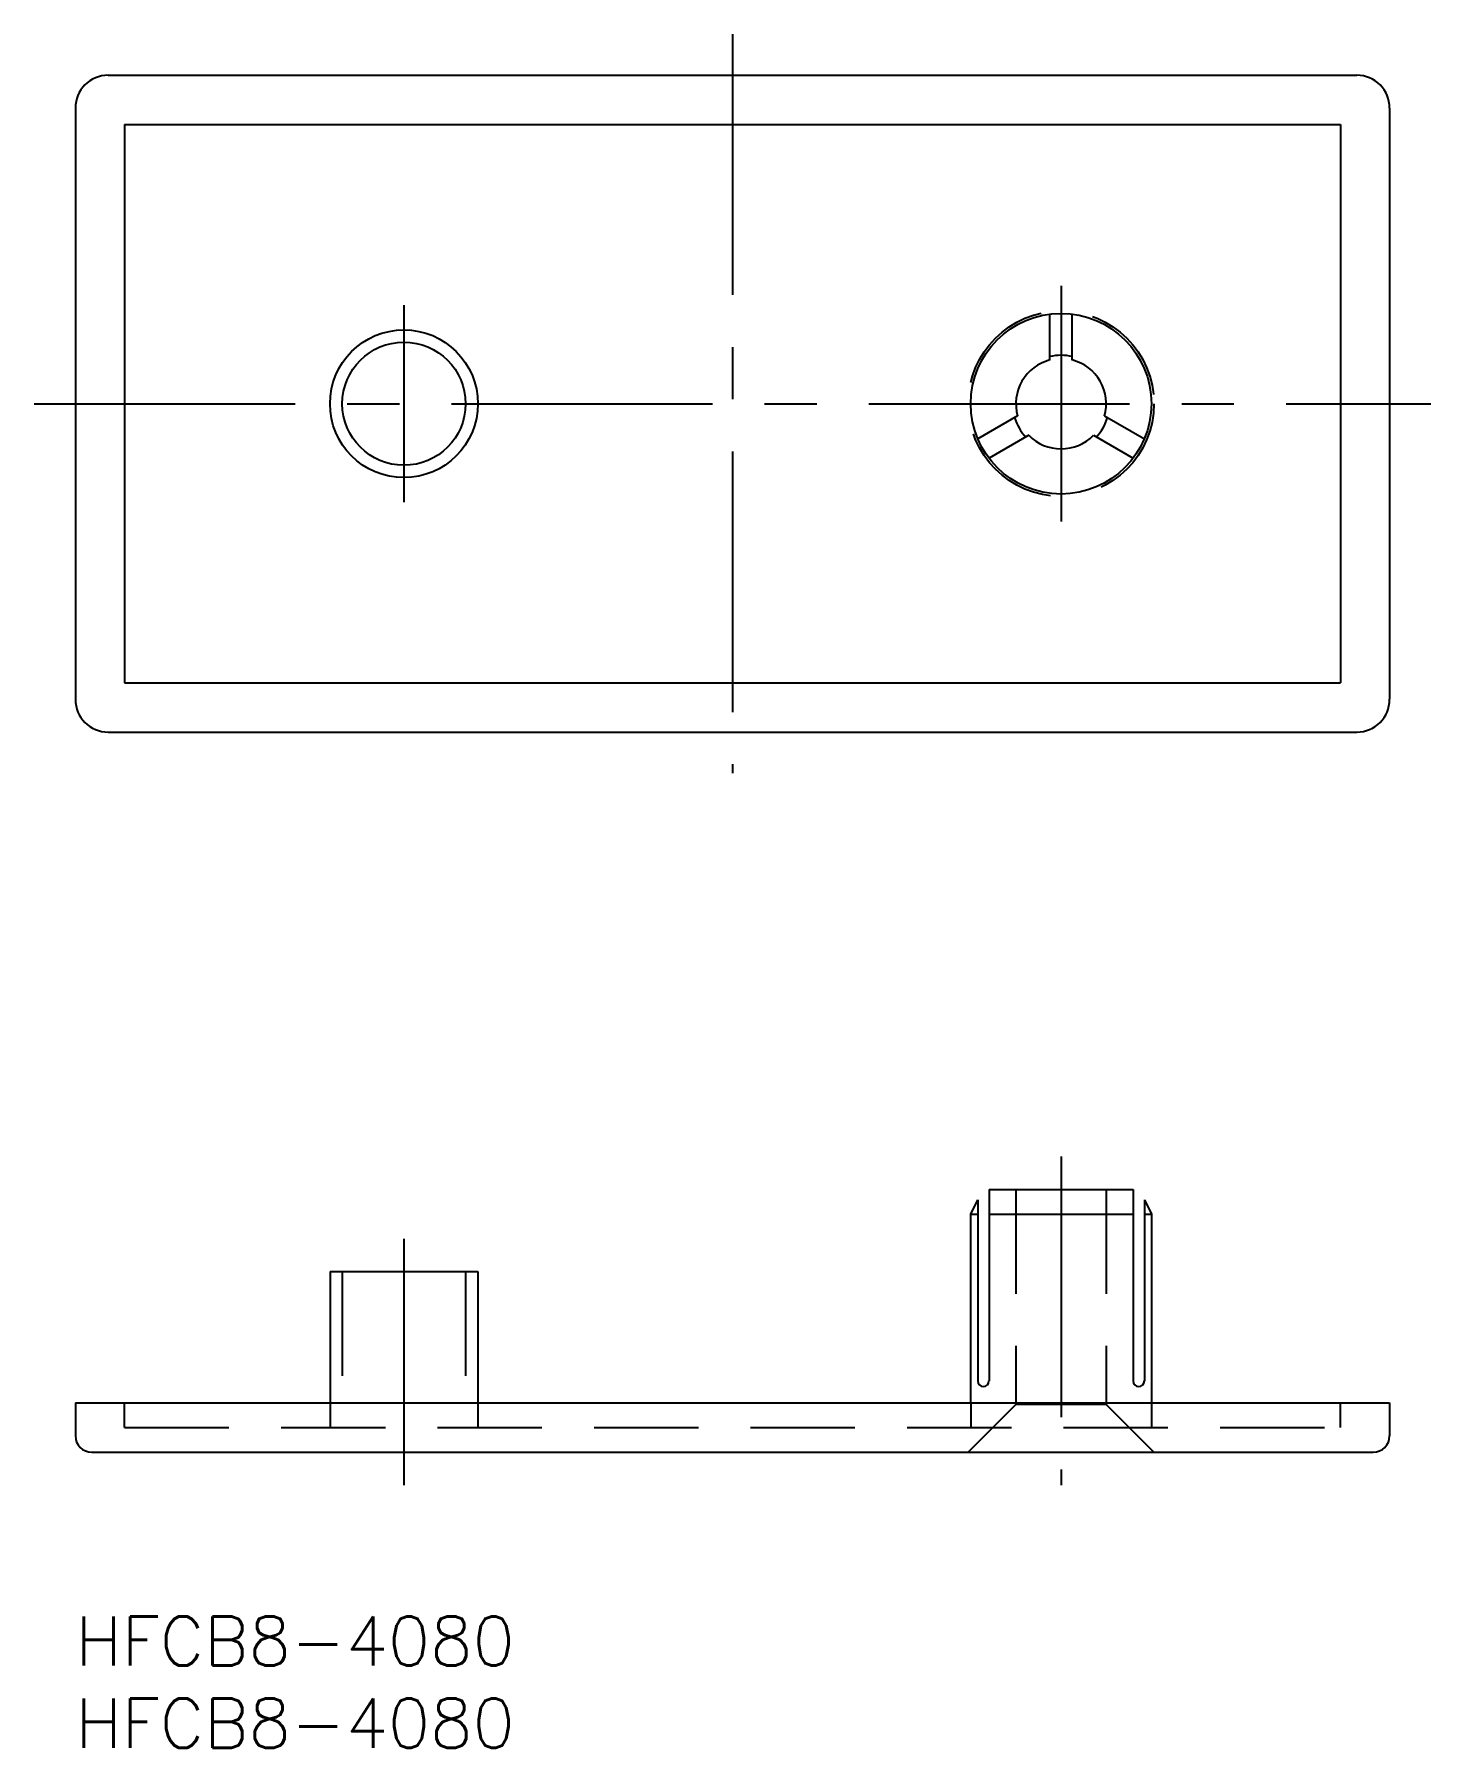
# Model space of a CAD drawing. Extents: x -2 to 83, y -8 to 96.
import ezdxf

# ---------------------------------------------------------------- set-up
doc = ezdxf.new("R2010")
doc.units = 0
doc.header["$LTSCALE"] = 0.5
doc.linetypes.add('CENTER', pattern=[50.8, 31.75, -6.35, 6.35, -6.35])
doc.linetypes.add('DASHED', pattern=[19.05, 12.7, -6.35])
for name, color, linetype in [('MSM_CENTER', 1, 'CENTER'), ('MSM_CONTINUOUS', 7, 'CONTINUOUS'), ('MSM_DASHED', 4, 'DASHED'), ('MSM_PART_NUMBER', 7, 'CONTINUOUS')]:
    doc.layers.add(name, color=color, linetype=linetype)
doc.styles.get("Standard").update_dxf_attribs({"font": 'txt.shx', "height": 3, "bigfont": 'bigfont.shx'})

# ---------------------------------------------------------------- blocks, each defined once
blk = doc.blocks.new('*U3')
at = {"layer": 'MSM_PART_NUMBER'}
blk.add_text('HFCB8-4080', height=3, dxfattribs=at).set_placement((0, -3))
blk = doc.blocks.new('*U4')
at = {"layer": 'MSM_PART_NUMBER'}
blk.add_text('HFCB8-4080', height=3, dxfattribs=at).set_placement((0, -8))

msp = doc.modelspace()

# ---------------------------------------------------------------- linework, layer by layer
at = {"layer": 'MSM_CENTER'}
for p, q in [((40, 96.35), (40, 51.35)), ((60, 81.02), (60, 66.68)), ((20, 79.85), (20, 67.85)), ((-2.5, 73.85), (82.5, 73.85)), ((60, 28), (60, 8)), ((20, 23), (20, 8))]:
    msp.add_line(p, q, dxfattribs=at)
at = {"layer": 'MSM_CONTINUOUS'}
for p, q in [((2, 93.85), (78, 93.85)), ((0, 91.85), (0, 55.85)), ((80, 91.85), (80, 55.85)), ((3, 90.85), (3, 56.85)), ((3, 90.85), (77, 90.85)), ((77, 90.85), (77, 56.85)), ((59.32, 76.51), (59.32, 79.31)), ((60.68, 76.51), (60.68, 79.31)), ((57.35, 73.11), (54.93, 71.71)), ((62.65, 73.11), (65.07, 71.71)), ((58.03, 71.93), (55.62, 70.53)), ((61.97, 71.93), (64.38, 70.53)), ((3, 56.85), (77, 56.85)), ((2, 53.85), (78, 53.85)), ((54.5, 24.5), (54.93, 25.36)), ((54.93, 25.36), (54.93, 14.34)), ((55.62, 26), (64.38, 26)), ((55.62, 26), (55.62, 14.34)), ((64.38, 26), (64.38, 14.34)), ((65.07, 25.36), (65.5, 24.5)), ((65.07, 25.36), (65.07, 14.34)), ((54.5, 24.5), (54.93, 24.5)), ((54.5, 13), (54.5, 24.5)), ((55.62, 24.5), (64.38, 24.5)), ((65.07, 24.5), (65.5, 24.5)), ((65.5, 24.5), (65.5, 13)), ((15.5, 21), (15.5, 13)), ((15.5, 21), (24.5, 21)), ((24.5, 21), (24.5, 13)), ((0, 13), (0, 11)), ((0, 13), (80, 13)), ((80, 13), (80, 11)), ((1, 10), (79, 10))]:
    msp.add_line(p, q, dxfattribs=at)
for centre, radius in [((60, 73.85), 5.5), ((20, 73.85), 4.5), ((20, 73.85), 3.75)]:
    msp.add_circle(centre, radius, dxfattribs=at)
for centre, radius, start, end in [((2, 91.85), 2, 90, 180), ((78, 91.85), 2, 0, 90), ((60, 73.85), 2.75, 104.3872, 195.6128), ((60, 73.85), 2.95, 76.6071, 103.3929), ((60, 73.85), 2.75, 344.3872, 75.6128), ((60, 73.85), 2.95, 196.6071, 223.3929), ((60, 73.85), 2.95, 316.6071, 343.3929), ((60, 73.85), 2.75, 224.3872, 315.6128), ((2, 55.85), 2, 180, 270), ((78, 55.85), 2, 270, 0), ((55.27, 14.34), 0.342, 180, 0), ((64.73, 14.34), 0.342, 180, 360), ((1, 11), 1, 180, 270), ((79, 11), 1, 270, 0)]:
    msp.add_arc(centre, radius, start, end, dxfattribs=at)
at = {"layer": 'MSM_DASHED'}
for p, q in [((57.25, 26), (57.25, 12.9)), ((62.75, 26), (62.75, 12.9)), ((16.25, 21), (16.25, 11.5)), ((23.75, 21), (23.75, 11.5)), ((3, 11.5), (3, 13)), ((15.5, 13), (15.5, 11.5)), ((24.5, 13), (24.5, 11.5)), ((57.25, 12.9), (54.35, 10)), ((54.5, 13), (54.5, 11.5)), ((62.75, 12.9), (57.25, 12.9)), ((62.75, 12.9), (65.65, 10)), ((65.5, 13), (65.5, 11.5)), ((77, 11.5), (77, 13)), ((3, 11.5), (77, 11.5))]:
    msp.add_line(p, q, dxfattribs=at)
msp.add_circle((60, 73.85), 5.65, dxfattribs=at)

# ---------------------------------------------------------------- block references
at = {"layer": 'MSM_CONTINUOUS'}
for name in ['*U3', '*U4']:
    msp.add_blockref(name, (0, 0), dxfattribs=at)

doc.saveas('drawing.dxf')
